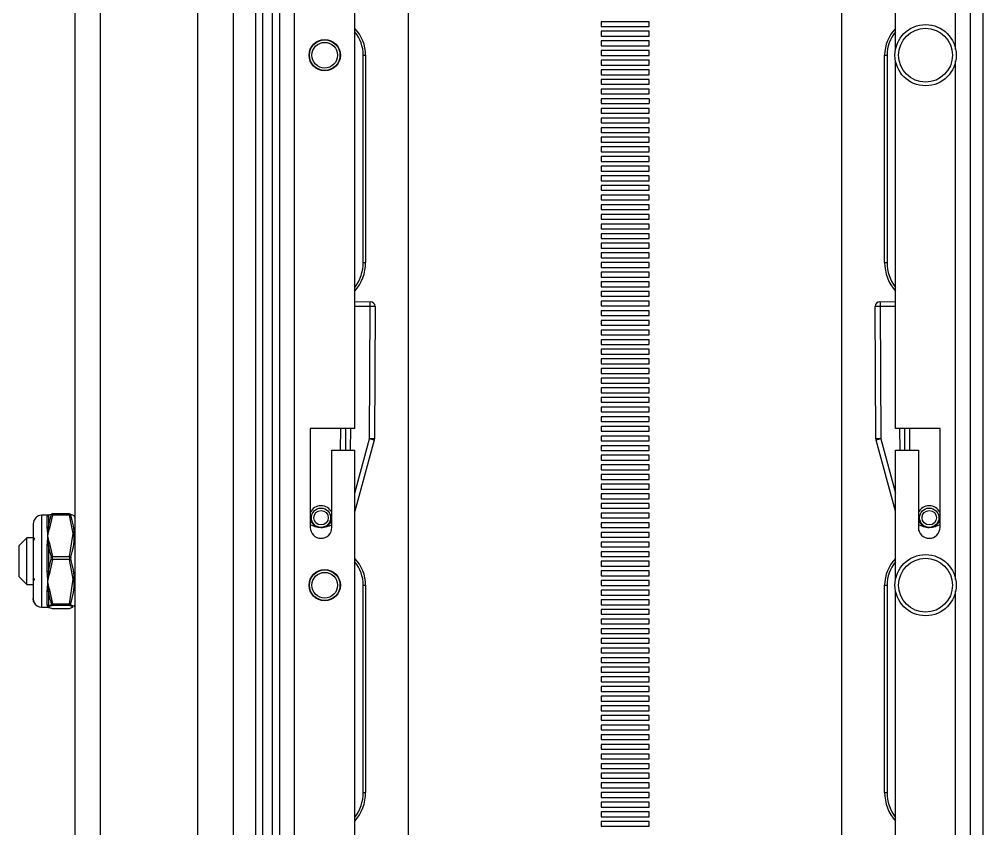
# Paper-space layout 'D' of a CAD drawing. Header units: inches. Extents: x 0 to 136, y 0 to 88.
# Drawn here: x 15.26 to 20.51, y 57.14 to 61.55 of the extents above; entities that cross this region are included whole.
import ezdxf

# ---------------------------------------------------------------- set-up
doc = ezdxf.new("R2010")
doc.units = ezdxf.units.IN
doc.header["$LTSCALE"] = 4
doc.header["$MEASUREMENT"] = 0

psp = doc.layouts.new('D')

# ---------------------------------------------------------------- linework, layer by layer
at = {"color": 7, "linetype": 'Continuous', "lineweight": 25}
for p, q in [((15.5663, 47.4141), (15.5663, 83.2074)), ((15.7019, 83.2074), (15.7019, 47.4141)), ((16.233, 82.9449), (16.233, 47.6765)), ((16.4261, 80.5943), (16.4261, 53.9276)), ((16.5474, 79.474), (16.5474, 53.1407)), ((16.5874, 49.0147), (16.5874, 79.1984)), ((16.6412, 49.0147), (16.6412, 79.1984)), ((20.4433, 79.1984), (20.4433, 49.0147)), ((20.5111, 79.1984), (20.5111, 49.0147)), ((16.6816, 48.4897), (16.6816, 78.9359)), ((16.7616, 48.4897), (16.7616, 78.9359)), ((17.3813, 48.6199), (17.3813, 76.0247)), ((19.7435, 48.6199), (19.7435, 76.0048)), ((20.3633, 61.3818), (20.3633, 64.2066)), ((17.089, 59.3166), (17.089, 62.0856)), ((20.0358, 61.3818), (20.0358, 62.0856)), ((18.6937, 61.5332), (18.4312, 61.5332)), ((18.4312, 61.5332), (18.4312, 61.507)), ((18.6937, 61.5332), (18.4312, 61.5332)), ((18.6937, 61.507), (18.6937, 61.5332)), ((18.4312, 61.507), (18.6937, 61.507)), ((18.6937, 61.4807), (18.4312, 61.4807)), ((18.4312, 61.4807), (18.4312, 61.4545)), ((18.6937, 61.4807), (18.4312, 61.4807)), ((18.6937, 61.4545), (18.6937, 61.4807)), ((16.957, 61.4298), (16.9562, 61.428)), ((18.4312, 61.4545), (18.6937, 61.4545)), ((18.6937, 61.4283), (18.4312, 61.4283)), ((18.4312, 61.4283), (18.4312, 61.402)), ((18.6937, 61.4283), (18.4312, 61.4283)), ((18.6937, 61.402), (18.6937, 61.4283)), ((16.8613, 61.4039), (16.8597, 61.4052)), ((17.0026, 61.3818), (17.0047, 61.3817)), ((18.4312, 61.402), (18.6937, 61.402)), ((18.6937, 61.3758), (18.4312, 61.3758)), ((18.4312, 61.3758), (18.4312, 61.3495)), ((18.6937, 61.3758), (18.4312, 61.3758)), ((18.6937, 61.3495), (18.6937, 61.3758)), ((16.8421, 61.3561), (16.8402, 61.3563)), ((17.1353, 60.222), (17.1353, 61.3506)), ((17.1353, 61.3506), (17.1484, 61.3506)), ((17.1484, 61.3506), (17.1484, 60.222)), ((18.4312, 61.3495), (18.6937, 61.3495)), ((18.6937, 61.3233), (18.4312, 61.3233)), ((18.4312, 61.3233), (18.4312, 61.297)), ((18.6937, 61.3233), (18.4312, 61.3233)), ((18.6937, 61.297), (18.6937, 61.3233)), ((19.9765, 61.3506), (19.9896, 61.3506)), ((19.9765, 60.222), (19.9765, 61.3506)), ((19.9896, 61.3506), (19.9896, 60.222)), ((16.8936, 61.2714), (16.8944, 61.2732)), ((16.9598, 61.2748), (16.9615, 61.2734)), ((18.4312, 61.297), (18.6937, 61.297)), ((18.6937, 61.2708), (18.4312, 61.2708)), ((18.4312, 61.2708), (18.4312, 61.2445)), ((18.6937, 61.2708), (18.4312, 61.2708)), ((18.6937, 61.2445), (18.6937, 61.2708)), ((20.0358, 59.3166), (20.0358, 61.3195)), ((20.3633, 58.4946), (20.3633, 61.3195)), ((18.4312, 61.2445), (18.6937, 61.2445)), ((18.6937, 61.2183), (18.4312, 61.2183)), ((18.4312, 61.2183), (18.4312, 61.192)), ((18.6937, 61.2183), (18.4312, 61.2183)), ((18.6937, 61.192), (18.6937, 61.2183)), ((18.4312, 61.192), (18.6937, 61.192)), ((18.6937, 61.1658), (18.4312, 61.1658)), ((18.4312, 61.1658), (18.4312, 61.1395)), ((18.6937, 61.1658), (18.4312, 61.1658)), ((18.6937, 61.1395), (18.6937, 61.1658)), ((18.4312, 61.1395), (18.6937, 61.1395)), ((18.4312, 61.1133), (18.4312, 61.087)), ((18.6937, 61.1133), (18.4312, 61.1133)), ((18.6937, 61.1133), (18.4312, 61.1133)), ((18.6937, 61.1133), (18.6937, 61.087)), ((18.4312, 61.087), (18.6937, 61.087)), ((18.6937, 61.0608), (18.4312, 61.0608)), ((18.4312, 61.0608), (18.4312, 61.0346)), ((18.6937, 61.0608), (18.4312, 61.0608)), ((18.6937, 61.0346), (18.6937, 61.0608)), ((18.4312, 61.0346), (18.6937, 61.0346)), ((18.6937, 61.0083), (18.4312, 61.0083)), ((18.4312, 61.0083), (18.4312, 60.9821)), ((18.6937, 61.0083), (18.4312, 61.0083)), ((18.6937, 60.9821), (18.6937, 61.0083)), ((18.4312, 60.9821), (18.6937, 60.9821)), ((18.6937, 60.9558), (18.4312, 60.9558)), ((18.4312, 60.9558), (18.4312, 60.9296)), ((18.6937, 60.9558), (18.4312, 60.9558)), ((18.6937, 60.9296), (18.6937, 60.9558)), ((18.4312, 60.9296), (18.6937, 60.9296)), ((18.6937, 60.9033), (18.4312, 60.9033)), ((18.4312, 60.9033), (18.4312, 60.8771)), ((18.6937, 60.9033), (18.4312, 60.9033)), ((18.6937, 60.8771), (18.6937, 60.9033)), ((18.4312, 60.8771), (18.6937, 60.8771)), ((18.6937, 60.8508), (18.4312, 60.8508)), ((18.4312, 60.8508), (18.4312, 60.8246)), ((18.6937, 60.8508), (18.4312, 60.8508)), ((18.6937, 60.8246), (18.6937, 60.8508)), ((18.4312, 60.8246), (18.6937, 60.8246)), ((18.6937, 60.7983), (18.4312, 60.7983)), ((18.4312, 60.7983), (18.4312, 60.7721)), ((18.6937, 60.7983), (18.4312, 60.7983)), ((18.6937, 60.7721), (18.6937, 60.7983)), ((18.4312, 60.7721), (18.6937, 60.7721)), ((18.6937, 60.7458), (18.4312, 60.7458)), ((18.4312, 60.7458), (18.4312, 60.7196)), ((18.6937, 60.7458), (18.4312, 60.7458)), ((18.6937, 60.7196), (18.6937, 60.7458)), ((18.4312, 60.7196), (18.6937, 60.7196)), ((18.6937, 60.6933), (18.4312, 60.6933)), ((18.4312, 60.6933), (18.4312, 60.6671)), ((18.6937, 60.6933), (18.4312, 60.6933)), ((18.6937, 60.6671), (18.6937, 60.6933)), ((18.4312, 60.6671), (18.6937, 60.6671)), ((18.6937, 60.6409), (18.4312, 60.6409)), ((18.4312, 60.6409), (18.4312, 60.6146)), ((18.6937, 60.6409), (18.4312, 60.6409)), ((18.6937, 60.6146), (18.6937, 60.6409)), ((18.4312, 60.6146), (18.6937, 60.6146)), ((18.6937, 60.5884), (18.4312, 60.5884)), ((18.4312, 60.5884), (18.4312, 60.5621)), ((18.6937, 60.5884), (18.4312, 60.5884)), ((18.6937, 60.5621), (18.6937, 60.5884)), ((18.4312, 60.5621), (18.6937, 60.5621)), ((18.6937, 60.5359), (18.4312, 60.5359)), ((18.4312, 60.5359), (18.4312, 60.5096)), ((18.6937, 60.5359), (18.4312, 60.5359)), ((18.6937, 60.5096), (18.6937, 60.5359)), ((18.4312, 60.5096), (18.6937, 60.5096)), ((18.6937, 60.4834), (18.4312, 60.4834)), ((18.4312, 60.4834), (18.4312, 60.4571)), ((18.6937, 60.4834), (18.4312, 60.4834)), ((18.6937, 60.4571), (18.6937, 60.4834)), ((18.4312, 60.4571), (18.6937, 60.4571)), ((18.6937, 60.4309), (18.4312, 60.4309)), ((18.4312, 60.4309), (18.4312, 60.4046)), ((18.6937, 60.4309), (18.4312, 60.4309)), ((18.6937, 60.4046), (18.6937, 60.4309)), ((18.4312, 60.4046), (18.6937, 60.4046)), ((18.6937, 60.3784), (18.4312, 60.3784)), ((18.4312, 60.3784), (18.4312, 60.3521)), ((18.6937, 60.3784), (18.4312, 60.3784)), ((18.6937, 60.3521), (18.6937, 60.3784)), ((18.4312, 60.3521), (18.6937, 60.3521)), ((18.6937, 60.3259), (18.4312, 60.3259)), ((18.4312, 60.3259), (18.4312, 60.2996)), ((18.6937, 60.3259), (18.4312, 60.3259)), ((18.6937, 60.2996), (18.6937, 60.3259)), ((18.4312, 60.2996), (18.6937, 60.2996)), ((18.6937, 60.2734), (18.4312, 60.2734)), ((18.4312, 60.2734), (18.4312, 60.2471)), ((18.6937, 60.2734), (18.4312, 60.2734)), ((18.6937, 60.2471), (18.6937, 60.2734)), ((17.1353, 60.222), (17.1484, 60.222)), ((18.4312, 60.2471), (18.6937, 60.2471)), ((18.6937, 60.2209), (18.4312, 60.2209)), ((18.4312, 60.2209), (18.4312, 60.1947)), ((18.6937, 60.2209), (18.4312, 60.2209)), ((18.6937, 60.1947), (18.6937, 60.2209)), ((19.9765, 60.222), (19.9896, 60.222)), ((18.4312, 60.1947), (18.6937, 60.1947)), ((18.6937, 60.1684), (18.4312, 60.1684)), ((18.4312, 60.1684), (18.4312, 60.1422)), ((18.6937, 60.1684), (18.4312, 60.1684)), ((18.6937, 60.1422), (18.6937, 60.1684)), ((18.4312, 60.1422), (18.6937, 60.1422)), ((18.6937, 60.1159), (18.4312, 60.1159)), ((18.4312, 60.1159), (18.4312, 60.0897)), ((18.6937, 60.1159), (18.4312, 60.1159)), ((18.6937, 60.0897), (18.6937, 60.1159)), ((18.4312, 60.0897), (18.6937, 60.0897)), ((18.6937, 60.0634), (18.4312, 60.0634)), ((18.4312, 60.0634), (18.4312, 60.0372)), ((18.6937, 60.0634), (18.4312, 60.0634)), ((18.6937, 60.0372), (18.6937, 60.0634)), ((18.4312, 60.0372), (18.6937, 60.0372)), ((18.6937, 60.0109), (18.4312, 60.0109)), ((18.4312, 60.0109), (18.4312, 59.9847)), ((18.6937, 60.0109), (18.4312, 60.0109)), ((18.6937, 59.9847), (18.6937, 60.0109)), ((17.089, 60.0084), (17.1736, 60.008)), ((17.1735, 59.9817), (17.089, 59.9822)), ((17.1699, 59.2611), (17.1735, 59.9817)), ((17.1735, 59.9817), (17.1736, 60.008)), ((17.1997, 59.9816), (17.1735, 59.9817)), ((17.1997, 59.9816), (17.1961, 59.2609)), ((18.4312, 59.9847), (18.6937, 59.9847)), ((18.6937, 59.9584), (18.4312, 59.9584)), ((18.4312, 59.9584), (18.4312, 59.9322)), ((18.6937, 59.9584), (18.4312, 59.9584)), ((18.6937, 59.9322), (18.6937, 59.9584)), ((19.9514, 59.9817), (19.9252, 59.9816)), ((19.9287, 59.2609), (19.9252, 59.9816)), ((19.9513, 60.008), (20.0358, 60.0084)), ((19.9513, 60.008), (19.9514, 59.9817)), ((20.0358, 59.9822), (19.9514, 59.9817)), ((19.9514, 59.9817), (19.955, 59.2611)), ((18.4312, 59.9322), (18.6937, 59.9322)), ((18.6937, 59.9059), (18.4312, 59.9059)), ((18.4312, 59.9059), (18.4312, 59.8797)), ((18.6937, 59.9059), (18.4312, 59.9059)), ((18.6937, 59.8797), (18.6937, 59.9059)), ((18.4312, 59.8797), (18.6937, 59.8797)), ((18.6937, 59.8534), (18.4312, 59.8534)), ((18.4312, 59.8534), (18.4312, 59.8272)), ((18.6937, 59.8534), (18.4312, 59.8534)), ((18.6937, 59.8272), (18.6937, 59.8534)), ((18.4312, 59.8272), (18.6937, 59.8272)), ((18.6937, 59.801), (18.4312, 59.801)), ((18.4312, 59.801), (18.4312, 59.7747)), ((18.6937, 59.801), (18.4312, 59.801)), ((18.6937, 59.7747), (18.6937, 59.801)), ((18.4312, 59.7747), (18.6937, 59.7747)), ((18.6937, 59.7485), (18.4312, 59.7485)), ((18.4312, 59.7485), (18.4312, 59.7222)), ((18.6937, 59.7485), (18.4312, 59.7485)), ((18.6937, 59.7222), (18.6937, 59.7485)), ((18.4312, 59.7222), (18.6937, 59.7222)), ((18.6937, 59.696), (18.4312, 59.696)), ((18.4312, 59.696), (18.4312, 59.6697)), ((18.6937, 59.696), (18.4312, 59.696)), ((18.6937, 59.6697), (18.6937, 59.696)), ((18.4312, 59.6697), (18.6937, 59.6697)), ((18.6937, 59.6435), (18.4312, 59.6435)), ((18.4312, 59.6435), (18.4312, 59.6172)), ((18.6937, 59.6435), (18.4312, 59.6435)), ((18.6937, 59.6172), (18.6937, 59.6435)), ((18.4312, 59.6172), (18.6937, 59.6172)), ((18.6937, 59.591), (18.4312, 59.591)), ((18.4312, 59.591), (18.4312, 59.5647)), ((18.6937, 59.591), (18.4312, 59.591)), ((18.6937, 59.5647), (18.6937, 59.591)), ((18.4312, 59.5647), (18.6937, 59.5647)), ((18.6937, 59.5385), (18.4312, 59.5385)), ((18.4312, 59.5385), (18.4312, 59.5122)), ((18.6937, 59.5385), (18.4312, 59.5385)), ((18.6937, 59.5122), (18.6937, 59.5385)), ((18.4312, 59.5122), (18.6937, 59.5122)), ((18.6937, 59.486), (18.4312, 59.486)), ((18.4312, 59.486), (18.4312, 59.4597)), ((18.6937, 59.486), (18.4312, 59.486)), ((18.6937, 59.4597), (18.6937, 59.486)), ((18.4312, 59.4597), (18.6937, 59.4597)), ((18.6937, 59.4335), (18.4312, 59.4335)), ((18.4312, 59.4335), (18.4312, 59.4073)), ((18.6937, 59.4335), (18.4312, 59.4335)), ((18.6937, 59.4073), (18.6937, 59.4335)), ((18.4312, 59.4073), (18.6937, 59.4073)), ((18.6937, 59.381), (18.4312, 59.381)), ((18.4312, 59.381), (18.4312, 59.3548)), ((18.6937, 59.381), (18.4312, 59.381)), ((18.6937, 59.3548), (18.6937, 59.381)), ((18.4312, 59.3548), (18.6937, 59.3548)), ((18.6937, 59.3285), (18.4312, 59.3285)), ((18.4312, 59.3285), (18.4312, 59.3023)), ((18.6937, 59.3285), (18.4312, 59.3285)), ((18.6937, 59.3023), (18.6937, 59.3285)), ((17.089, 59.3166), (16.8462, 59.3166)), ((16.8462, 59.3166), (16.8462, 58.7785)), ((17.0121, 59.1985), (17.0127, 59.3166)), ((17.0389, 59.3166), (17.0383, 59.1985)), ((17.0652, 59.3166), (17.0646, 59.1985)), ((18.4312, 59.3023), (18.6937, 59.3023)), ((18.6937, 59.276), (18.4312, 59.276)), ((18.4312, 59.276), (18.4312, 59.2498)), ((18.6937, 59.276), (18.4312, 59.276)), ((18.6937, 59.2498), (18.6937, 59.276)), ((20.2786, 59.3166), (20.0358, 59.3166)), ((20.0603, 59.1985), (20.0597, 59.3166)), ((20.0865, 59.1985), (20.0859, 59.3166)), ((20.1122, 59.3166), (20.1128, 59.1985)), ((20.2786, 58.7785), (20.2786, 59.3166)), ((17.089, 58.9651), (17.1699, 59.2611)), ((17.1952, 59.2542), (17.0892, 58.8662)), ((17.1961, 59.2609), (17.1699, 59.2611)), ((17.1952, 59.2542), (17.1699, 59.2611)), ((18.4312, 59.2498), (18.6937, 59.2498)), ((18.6937, 59.2235), (18.4312, 59.2235)), ((18.4312, 59.2235), (18.4312, 59.1973)), ((18.6937, 59.2235), (18.4312, 59.2235)), ((18.6937, 59.1973), (18.6937, 59.2235)), ((19.955, 59.2611), (19.9287, 59.2609)), ((19.955, 59.2611), (19.9297, 59.2542)), ((20.0357, 58.8662), (19.9297, 59.2542)), ((19.955, 59.2611), (20.0358, 58.9651)), ((16.9644, 58.7785), (16.9644, 59.1985)), ((16.9644, 59.1985), (17.089, 59.1985)), ((17.089, 56.4294), (17.089, 59.1985)), ((18.4312, 59.1973), (18.6937, 59.1973)), ((18.6937, 59.171), (18.4312, 59.171)), ((18.4312, 59.171), (18.4312, 59.1448)), ((18.6937, 59.171), (18.4312, 59.171)), ((18.6937, 59.1448), (18.6937, 59.171)), ((20.0358, 58.4946), (20.0358, 59.1985)), ((20.0358, 59.1985), (20.1605, 59.1985)), ((20.1605, 59.1985), (20.1605, 58.7785)), ((18.4312, 59.1448), (18.6937, 59.1448)), ((18.6937, 59.1185), (18.4312, 59.1185)), ((18.4312, 59.1185), (18.4312, 59.0923)), ((18.6937, 59.1185), (18.4312, 59.1185)), ((18.6937, 59.0923), (18.6937, 59.1185)), ((18.4312, 59.0923), (18.6937, 59.0923)), ((18.6937, 59.066), (18.4312, 59.066)), ((18.4312, 59.066), (18.4312, 59.0398)), ((18.6937, 59.066), (18.4312, 59.066)), ((18.6937, 59.0398), (18.6937, 59.066)), ((18.4312, 59.0398), (18.6937, 59.0398)), ((18.6937, 59.0136), (18.4312, 59.0136)), ((18.4312, 59.0136), (18.4312, 58.9873)), ((18.6937, 59.0136), (18.4312, 59.0136)), ((18.6937, 58.9873), (18.6937, 59.0136)), ((18.4312, 58.9873), (18.6937, 58.9873)), ((18.6937, 58.9611), (18.4312, 58.9611)), ((18.4312, 58.9611), (18.4312, 58.9348)), ((18.6937, 58.9611), (18.4312, 58.9611)), ((18.6937, 58.9348), (18.6937, 58.9611)), ((18.4312, 58.9348), (18.6937, 58.9348)), ((18.6937, 58.9086), (18.4312, 58.9086)), ((18.4312, 58.9086), (18.4312, 58.8823)), ((18.6937, 58.9086), (18.4312, 58.9086)), ((18.6937, 58.8823), (18.6937, 58.9086)), ((17.0892, 58.8662), (17.089, 58.8662)), ((18.4312, 58.8823), (18.6937, 58.8823)), ((18.6937, 58.8561), (18.4312, 58.8561)), ((18.4312, 58.8561), (18.4312, 58.8298)), ((18.6937, 58.8561), (18.4312, 58.8561)), ((18.6937, 58.8298), (18.6937, 58.8561)), ((20.0358, 58.8662), (20.0357, 58.8662)), ((15.4163, 58.8443), (15.383, 58.8443)), ((15.383, 58.8443), (15.383, 58.3858)), ((15.4133, 58.8404), (15.4142, 58.8429)), ((15.4133, 58.7774), (15.4133, 58.8404)), ((15.4189, 58.8444), (15.4196, 58.8447)), ((15.4194, 58.8439), (15.4194, 58.78)), ((15.4234, 58.8463), (15.4414, 58.852)), ((15.4414, 58.8442), (15.4234, 58.7668)), ((15.4414, 58.852), (15.4415, 58.852)), ((15.5351, 58.8442), (15.4414, 58.8442)), ((15.5349, 58.8521), (15.4415, 58.8521)), ((15.5349, 58.8519), (15.5351, 58.852)), ((15.54, 58.8498), (15.5458, 58.8471)), ((15.5654, 58.8334), (15.5607, 58.8415)), ((15.5654, 58.3551), (15.5654, 58.8334)), ((18.4312, 58.8298), (18.6937, 58.8298)), ((18.6937, 58.8036), (18.4312, 58.8036)), ((18.4312, 58.8036), (18.4312, 58.7773)), ((18.6937, 58.8036), (18.4312, 58.8036)), ((18.6937, 58.7773), (18.6937, 58.8036)), ((15.3372, 58.7984), (15.3372, 58.7117)), ((15.4142, 58.7647), (15.4133, 58.7774)), ((16.8652, 58.797), (16.863, 58.7951)), ((16.945, 58.7966), (16.9472, 58.7947)), ((18.4312, 58.7773), (18.6937, 58.7773)), ((18.6937, 58.7511), (18.4312, 58.7511)), ((18.4312, 58.7511), (18.4312, 58.7248)), ((18.6937, 58.7511), (18.4312, 58.7511)), ((18.6937, 58.7248), (18.6937, 58.7511)), ((20.1635, 58.76), (20.1635, 58.7909)), ((20.1799, 58.7966), (20.1776, 58.7947)), ((20.2596, 58.797), (20.2619, 58.7951)), ((15.3027, 58.7209), (15.261, 58.6793)), ((15.3372, 58.7209), (15.3027, 58.7209)), ((15.3027, 58.4676), (15.3027, 58.7209)), ((15.3372, 58.7117), (15.3372, 58.7022)), ((15.3372, 58.7022), (15.3372, 58.5084)), ((15.4133, 58.6795), (15.4142, 58.6961)), ((15.4234, 58.6978), (15.4414, 58.6204)), ((18.4312, 58.7248), (18.6937, 58.7248)), ((18.6937, 58.6986), (18.4312, 58.6986)), ((18.4312, 58.6986), (18.4312, 58.6723)), ((18.6937, 58.6986), (18.4312, 58.6986)), ((18.6937, 58.6723), (18.6937, 58.6986)), ((15.261, 58.5093), (15.261, 58.6793)), ((15.4133, 58.5385), (15.4133, 58.6795)), ((15.4194, 58.6807), (15.4194, 58.5377)), ((18.4312, 58.6723), (18.6937, 58.6723)), ((18.6937, 58.6461), (18.4312, 58.6461)), ((18.4312, 58.6461), (18.4312, 58.6199)), ((18.6937, 58.6461), (18.4312, 58.6461)), ((18.6937, 58.6199), (18.6937, 58.6461)), ((15.4414, 58.6029), (15.4234, 58.5198)), ((15.4414, 58.6204), (15.5351, 58.6204)), ((15.5351, 58.6029), (15.4414, 58.6029)), ((18.4312, 58.6199), (18.6937, 58.6199)), ((18.6937, 58.5936), (18.4312, 58.5936)), ((18.4312, 58.5936), (18.4312, 58.5674)), ((18.6937, 58.5936), (18.4312, 58.5936)), ((18.6937, 58.5674), (18.6937, 58.5936)), ((15.4142, 58.5211), (15.4133, 58.5385)), ((16.957, 58.5427), (16.9562, 58.5409)), ((18.4312, 58.5674), (18.6937, 58.5674)), ((18.6937, 58.5411), (18.4312, 58.5411)), ((18.4312, 58.5411), (18.4312, 58.5149)), ((18.6937, 58.5411), (18.4312, 58.5411)), ((18.6937, 58.5149), (18.6937, 58.5411)), ((15.261, 58.5093), (15.3027, 58.4676)), ((15.3372, 58.5084), (15.3372, 58.4981)), ((15.3372, 58.4981), (15.3372, 58.3909)), ((16.8613, 58.5168), (16.8597, 58.5181)), ((17.0026, 58.4947), (17.0047, 58.4945)), ((18.4312, 58.5149), (18.6937, 58.5149)), ((18.6937, 58.4886), (18.4312, 58.4886)), ((18.4312, 58.4886), (18.4312, 58.4624)), ((18.6937, 58.4886), (18.4312, 58.4886)), ((18.6937, 58.4624), (18.6937, 58.4886)), ((15.3027, 58.4676), (15.3372, 58.4676)), ((15.4133, 58.4333), (15.4142, 58.4475)), ((15.4234, 58.4457), (15.4414, 58.3626)), ((16.8421, 58.469), (16.8402, 58.4691)), ((17.1353, 58.4635), (17.1484, 58.4635)), ((17.1353, 57.3349), (17.1353, 58.4635)), ((17.1484, 58.4635), (17.1484, 57.3349)), ((18.4312, 58.4624), (18.6937, 58.4624)), ((18.6937, 58.4361), (18.4312, 58.4361)), ((18.4312, 58.4361), (18.4312, 58.4099)), ((18.6937, 58.4361), (18.4312, 58.4361)), ((18.6937, 58.4099), (18.6937, 58.4361)), ((19.9765, 58.4635), (19.9896, 58.4635)), ((19.9765, 57.3349), (19.9765, 58.4635)), ((19.9896, 58.4635), (19.9896, 57.3349)), ((15.3372, 58.3909), (15.3372, 58.3902)), ((15.383, 58.3858), (15.383, 58.3443)), ((15.4133, 58.3553), (15.4133, 58.4333)), ((15.4194, 58.4311), (15.4194, 58.352)), ((16.8936, 58.3843), (16.8944, 58.3861)), ((16.9598, 58.3876), (16.9615, 58.3862)), ((18.4312, 58.4099), (18.6937, 58.4099)), ((18.6937, 58.3836), (18.4312, 58.3836)), ((18.4312, 58.3836), (18.4312, 58.3574)), ((18.6937, 58.3836), (18.4312, 58.3836)), ((18.6937, 58.3574), (18.6937, 58.3836)), ((20.0358, 56.4294), (20.0358, 58.4323)), ((20.3633, 55.6075), (20.3633, 58.4323)), ((15.383, 58.3443), (15.4163, 58.3443)), ((15.4142, 58.3507), (15.4133, 58.3553)), ((15.4161, 58.3441), (15.4185, 58.3435)), ((15.4186, 58.3438), (15.4186, 58.3438)), ((15.4414, 58.353), (15.4234, 58.3473)), ((15.4234, 58.3422), (15.4414, 58.3365)), ((15.4414, 58.3626), (15.5351, 58.3626)), ((15.5351, 58.353), (15.4414, 58.353)), ((15.4414, 58.3365), (15.5351, 58.3365)), ((15.4414, 58.3365), (15.4415, 58.3365)), ((15.4415, 58.3365), (15.5349, 58.3365)), ((15.5349, 58.3366), (15.5351, 58.3365)), ((15.5531, 58.3432), (15.5458, 58.3415)), ((15.5607, 58.347), (15.5654, 58.3551)), ((18.4312, 58.3574), (18.6937, 58.3574)), ((18.6937, 58.3311), (18.4312, 58.3311)), ((18.4312, 58.3311), (18.4312, 58.3049)), ((18.6937, 58.3311), (18.4312, 58.3311)), ((18.6937, 58.3049), (18.6937, 58.3311)), ((18.4312, 58.3049), (18.6937, 58.3049)), ((18.6937, 58.2786), (18.4312, 58.2786)), ((18.4312, 58.2786), (18.4312, 58.2524)), ((18.6937, 58.2786), (18.4312, 58.2786)), ((18.6937, 58.2524), (18.6937, 58.2786)), ((18.4312, 58.2524), (18.6937, 58.2524)), ((18.6937, 58.2262), (18.4312, 58.2262)), ((18.4312, 58.2262), (18.4312, 58.1999)), ((18.6937, 58.2262), (18.4312, 58.2262)), ((18.6937, 58.1999), (18.6937, 58.2262)), ((18.4312, 58.1999), (18.6937, 58.1999)), ((18.6937, 58.1737), (18.4312, 58.1737)), ((18.4312, 58.1737), (18.4312, 58.1474)), ((18.6937, 58.1737), (18.4312, 58.1737)), ((18.6937, 58.1474), (18.6937, 58.1737)), ((18.4312, 58.1474), (18.6937, 58.1474)), ((18.6937, 58.1212), (18.4312, 58.1212)), ((18.4312, 58.1212), (18.4312, 58.0949)), ((18.6937, 58.1212), (18.4312, 58.1212)), ((18.6937, 58.0949), (18.6937, 58.1212)), ((18.4312, 58.0949), (18.6937, 58.0949)), ((18.6937, 58.0687), (18.4312, 58.0687)), ((18.4312, 58.0687), (18.4312, 58.0424)), ((18.6937, 58.0687), (18.4312, 58.0687)), ((18.6937, 58.0424), (18.6937, 58.0687)), ((18.4312, 58.0424), (18.6937, 58.0424)), ((18.6937, 58.0162), (18.4312, 58.0162)), ((18.4312, 58.0162), (18.4312, 57.9899)), ((18.6937, 58.0162), (18.4312, 58.0162)), ((18.6937, 57.9899), (18.6937, 58.0162)), ((18.4312, 57.9899), (18.6937, 57.9899)), ((18.6937, 57.9637), (18.4312, 57.9637)), ((18.4312, 57.9637), (18.4312, 57.9374)), ((18.6937, 57.9637), (18.4312, 57.9637)), ((18.6937, 57.9374), (18.6937, 57.9637)), ((18.4312, 57.9374), (18.6937, 57.9374)), ((18.6937, 57.9112), (18.4312, 57.9112)), ((18.4312, 57.9112), (18.4312, 57.8849)), ((18.6937, 57.9112), (18.4312, 57.9112)), ((18.6937, 57.8849), (18.6937, 57.9112)), ((18.4312, 57.8849), (18.6937, 57.8849)), ((18.6937, 57.8587), (18.4312, 57.8587)), ((18.4312, 57.8587), (18.4312, 57.8325)), ((18.6937, 57.8587), (18.4312, 57.8587)), ((18.6937, 57.8325), (18.6937, 57.8587)), ((18.4312, 57.8325), (18.6937, 57.8325)), ((18.6937, 57.8062), (18.4312, 57.8062)), ((18.4312, 57.8062), (18.4312, 57.78)), ((18.6937, 57.8062), (18.4312, 57.8062)), ((18.6937, 57.78), (18.6937, 57.8062)), ((18.4312, 57.78), (18.6937, 57.78)), ((18.6937, 57.7537), (18.4312, 57.7537)), ((18.4312, 57.7537), (18.4312, 57.7275)), ((18.6937, 57.7537), (18.4312, 57.7537)), ((18.6937, 57.7275), (18.6937, 57.7537)), ((18.4312, 57.7275), (18.6937, 57.7275)), ((18.6937, 57.7012), (18.4312, 57.7012)), ((18.4312, 57.7012), (18.4312, 57.675)), ((18.6937, 57.7012), (18.4312, 57.7012)), ((18.6937, 57.675), (18.6937, 57.7012)), ((18.4312, 57.675), (18.6937, 57.675)), ((18.6937, 57.6487), (18.4312, 57.6487)), ((18.4312, 57.6487), (18.4312, 57.6225)), ((18.6937, 57.6487), (18.4312, 57.6487)), ((18.6937, 57.6225), (18.6937, 57.6487)), ((18.4312, 57.6225), (18.6937, 57.6225)), ((18.6937, 57.5962), (18.4312, 57.5962)), ((18.4312, 57.5962), (18.4312, 57.57)), ((18.6937, 57.5962), (18.4312, 57.5962)), ((18.6937, 57.57), (18.6937, 57.5962)), ((18.4312, 57.57), (18.6937, 57.57)), ((18.6937, 57.5437), (18.4312, 57.5437)), ((18.4312, 57.5437), (18.4312, 57.5175)), ((18.6937, 57.5437), (18.4312, 57.5437)), ((18.6937, 57.5175), (18.6937, 57.5437)), ((18.4312, 57.5175), (18.6937, 57.5175)), ((18.6937, 57.4912), (18.4312, 57.4912)), ((18.4312, 57.4912), (18.4312, 57.465)), ((18.6937, 57.4912), (18.4312, 57.4912)), ((18.6937, 57.465), (18.6937, 57.4912)), ((18.4312, 57.465), (18.6937, 57.465)), ((18.6937, 57.4388), (18.4312, 57.4388)), ((18.4312, 57.4388), (18.4312, 57.4125)), ((18.6937, 57.4388), (18.4312, 57.4388)), ((18.6937, 57.4125), (18.6937, 57.4388)), ((18.4312, 57.4125), (18.6937, 57.4125)), ((18.6937, 57.3863), (18.4312, 57.3863)), ((18.4312, 57.3863), (18.4312, 57.36)), ((18.6937, 57.3863), (18.4312, 57.3863)), ((18.6937, 57.36), (18.6937, 57.3863)), ((17.1353, 57.3349), (17.1484, 57.3349)), ((18.4312, 57.36), (18.6937, 57.36)), ((18.6937, 57.3338), (18.4312, 57.3338)), ((18.4312, 57.3338), (18.4312, 57.3075)), ((18.6937, 57.3338), (18.4312, 57.3338)), ((18.6937, 57.3075), (18.6937, 57.3338)), ((19.9765, 57.3349), (19.9896, 57.3349)), ((18.4312, 57.3075), (18.6937, 57.3075)), ((18.6937, 57.2813), (18.4312, 57.2813)), ((18.4312, 57.2813), (18.4312, 57.255)), ((18.6937, 57.2813), (18.4312, 57.2813)), ((18.6937, 57.255), (18.6937, 57.2813)), ((18.4312, 57.255), (18.6937, 57.255)), ((18.6937, 57.2288), (18.4312, 57.2288)), ((18.4312, 57.2288), (18.4312, 57.2025)), ((18.6937, 57.2288), (18.4312, 57.2288)), ((18.6937, 57.2025), (18.6937, 57.2288)), ((18.4312, 57.2025), (18.6937, 57.2025)), ((18.6937, 57.1763), (18.4312, 57.1763)), ((18.4312, 57.1763), (18.4312, 57.15)), ((18.6937, 57.1763), (18.4312, 57.1763)), ((18.6937, 57.15), (18.6937, 57.1763)), ((18.4312, 57.15), (18.6937, 57.15))]:
    psp.add_line(p, q, dxfattribs=at)
at = {"color": 7, "linetype": 'Continuous', "lineweight": 25, "flags": 128}
for points in [[(15.4142, 58.8429), (15.4153, 58.8439), (15.4163, 58.844)], [(15.4163, 58.844), (15.417, 58.844), (15.4173, 58.8438), (15.4174, 58.8438)], [(15.4174, 58.8438), (15.4174, 58.8438), (15.4176, 58.844), (15.4186, 58.8447), (15.4188, 58.8446)], [(15.4195, 58.8451), (15.4196, 58.8452), (15.4184, 58.8447)], [(15.4188, 58.8446), (15.4192, 58.8441), (15.4194, 58.8439)], [(15.4194, 58.78), (15.429, 58.8228), (15.4353, 58.8435)], [(15.4353, 58.8435), (15.436, 58.8458), (15.4361, 58.8475), (15.4357, 58.8482), (15.4353, 58.8482)], [(15.4415, 58.852), (15.4408, 58.852), (15.4399, 58.8518)], [(15.4415, 58.852), (15.4418, 58.852), (15.4421, 58.8508), (15.442, 58.8481), (15.4414, 58.8442)], [(15.5351, 58.8442), (15.5347, 58.8463), (15.5343, 58.8495), (15.5344, 58.8516), (15.5349, 58.8519)], [(15.5351, 58.6204), (15.5548, 58.7446), (15.5351, 58.8442)], [(15.5411, 58.8482), (15.5405, 58.8479), (15.5404, 58.8467), (15.5408, 58.8447), (15.5411, 58.8435)], [(15.5601, 58.8412), (15.5531, 58.8453), (15.5411, 58.8482)], [(16.8462, 58.816), (16.8492, 58.8109), (16.863, 58.7951)], [(16.9472, 58.7947), (16.9547, 58.8021), (16.9644, 58.8153)], [(20.1605, 58.8157), (20.1636, 58.8103), (20.1776, 58.7947)], [(20.2619, 58.7951), (20.2693, 58.8026), (20.2786, 58.8156)], [(15.4194, 58.78), (15.4188, 58.7692), (15.4188, 58.7662)], [(16.8717, 58.7829), (16.8492, 58.7912), (16.8462, 58.793)], [(16.9644, 58.7928), (16.9489, 58.7858), (16.9384, 58.7826)], [(20.1865, 58.7826), (20.1639, 58.7907), (20.1635, 58.7909)], [(20.2786, 58.7932), (20.2636, 58.7862), (20.2531, 58.7829)], [(15.3372, 58.7117), (15.3378, 58.7161), (15.339, 58.7186), (15.341, 58.7206), (15.3421, 58.7208), (15.3425, 58.7205), (15.3428, 58.7199), (15.3429, 58.7191), (15.3428, 58.7182), (15.3424, 58.7169), (15.3417, 58.7151), (15.3403, 58.7122), (15.338, 58.707), (15.3372, 58.7022)], [(15.4188, 58.6965), (15.4192, 58.6841), (15.4194, 58.6807)], [(15.4194, 58.5377), (15.429, 58.5839), (15.4353, 58.6062)], [(15.5351, 58.3626), (15.5548, 58.496), (15.5351, 58.6029)], [(15.3372, 58.5084), (15.3376, 58.5055), (15.3395, 58.5015), (15.3408, 58.4993), (15.3422, 58.4964), (15.3426, 58.4952), (15.3428, 58.494), (15.3429, 58.4933), (15.3428, 58.4925), (15.3426, 58.4919), (15.342, 58.4914), (15.3409, 58.4913), (15.3389, 58.4928), (15.3372, 58.4981)], [(15.4194, 58.5377), (15.4188, 58.5246), (15.4188, 58.521)], [(15.4188, 58.4461), (15.4192, 58.4343), (15.4194, 58.4311)], [(15.3372, 58.3909), (15.3372, 58.3899), (15.3389, 58.3784), (15.3408, 58.373), (15.3416, 58.3711), (15.3424, 58.3694), (15.3427, 58.3687), (15.3429, 58.3684), (15.3428, 58.3684), (15.3426, 58.3687), (15.3422, 58.3695), (15.3412, 58.3714), (15.3394, 58.376), (15.3372, 58.3877), (15.3372, 58.3902)], [(15.4163, 58.3445), (15.417, 58.3445), (15.4173, 58.3447), (15.4174, 58.3447)], [(15.4185, 58.3438), (15.4197, 58.3433), (15.4197, 58.3433)], [(15.4194, 58.352), (15.4188, 58.3496), (15.4188, 58.3491)], [(15.4194, 58.352), (15.429, 58.3554), (15.4353, 58.357)], [(15.4353, 58.357), (15.436, 58.3577), (15.4361, 58.3593), (15.4357, 58.3615), (15.4353, 58.3629)], [(15.4399, 58.3367), (15.4401, 58.3366), (15.4415, 58.3366)], [(15.4399, 58.3367), (15.4404, 58.3366), (15.4414, 58.3365)], [(15.5351, 58.353), (15.5347, 58.3533), (15.5343, 58.3551), (15.5344, 58.3584), (15.5351, 58.3626)], [(15.5351, 58.3365), (15.5548, 58.3456), (15.5351, 58.353)], [(15.5351, 58.3365), (15.536, 58.3366), (15.5365, 58.3366)], [(15.5411, 58.3629), (15.5405, 58.3603), (15.5404, 58.3583), (15.5408, 58.3572), (15.5411, 58.357)], [(15.5411, 58.357), (15.5609, 58.3492), (15.5611, 58.3479), (15.5601, 58.3473)]]:
    psp.add_lwpolyline(points, dxfattribs=at)
at = {"color": 7, "linetype": 'Continuous', "lineweight": 25}
for centre, radius in [((20.1996, 61.3506), 0.1667), ((20.1996, 61.3506), 0.1467), ((16.9253, 61.3506), 0.0853), ((16.9253, 61.3506), 0.0833), ((16.9253, 61.3506), 0.07), ((16.9053, 58.831), 0.0525), ((16.9053, 58.831), 0.0394), ((20.2196, 58.831), 0.0525), ((20.2196, 58.831), 0.0394), ((20.1996, 58.4635), 0.1667), ((20.1996, 58.4635), 0.1467), ((16.9253, 58.4635), 0.0853), ((16.9253, 58.4635), 0.0833), ((16.9253, 58.4635), 0.07)]:
    psp.add_circle(centre, radius, dxfattribs=at)
for centre, radius, start, end in [((16.9384, 61.3506), 0.21, 0, 44.1721), ((20.1865, 61.3506), 0.21, 135.8279, 180), ((16.9384, 61.3506), 0.1969, 0, 40.0871), ((20.1865, 61.3506), 0.1969, 139.9129, 180), ((16.9122, 60.222), 0.2362, 318.475, 0), ((16.9122, 60.222), 0.2231, 322.4391, 0), ((20.2127, 60.222), 0.2362, 180, 221.525), ((20.2127, 60.222), 0.2231, 180, 217.5609), ((17.1735, 59.9817), 0.0262, 359.7168, 89.7168), ((19.9514, 59.9817), 0.0262, 90.2832, 180.2832), ((17.1699, 59.2611), 0.0262, 344.7168, 359.7168), ((19.955, 59.2611), 0.0262, 180.2832, 195.2832), ((16.9053, 58.831), 0.0656, 25.8419, 154.1581), ((20.2196, 58.831), 0.0656, 25.8419, 154.1581), ((15.383, 58.7984), 0.0458, 90, 180), ((15.4133, 58.8474), 0.00702, 269.835, 329.3969), ((15.4143, 58.8498), 0.00691, 269.3916, 311.0055), ((15.4234, 58.8394), 0.00692, 89.6338, 131.3008), ((15.4502, 58.7621), 0.0873, 99.818, 110.6734), ((15.4413, 58.8454), 0.00662, 102.1309, 155.1303), ((15.4391, 58.8376), 0.00698, 71.1961, 123.1426), ((15.5352, 58.8454), 0.00659, 24.8076, 90.6894), ((15.5373, 58.8376), 0.00698, 56.8574, 108.8039), ((15.2254, 58.7301), 0.3355, 340.2582, 19.7418), ((15.5593, 58.8299), 0.007, 0, 30), ((15.4136, 58.7851), 0.00773, 267.7319, 318.1225), ((15.4137, 58.7742), 0.00951, 273.2749, 302.8174), ((14.4361, 58.6531), 0.9844, 4.6163, 6.5118), ((14.9195, 58.8376), 0.5089, 348.0639, 352.0094), ((14.561, 58.786), 0.858, 356.4146, 358.6815), ((15.4224, 58.7566), 0.0103, 84.2666, 110.4274), ((16.9053, 58.7785), 0.0591, 180, 0), ((16.8771, 58.796), 0.0142, 183.6231, 247.634), ((16.9057, 58.9097), 0.1312, 255.0051, 269.7168), ((16.9062, 58.8385), 0.06, 268.93, 313.179), ((16.9057, 58.9097), 0.1312, 269.7168, 284.4284), ((16.9331, 58.7957), 0.0142, 291.7996, 355.8105), ((20.2196, 58.7785), 0.0591, 180, 0), ((20.1917, 58.7957), 0.0142, 184.1895, 248.2004), ((20.2192, 58.9097), 0.1312, 255.5716, 270.2832), ((20.2204, 58.8385), 0.06, 269.4965, 313.7455), ((20.2192, 58.9097), 0.1312, 270.2832, 284.9949), ((20.2478, 58.796), 0.0142, 292.366, 356.3769), ((12.5505, 58.9643), 2.8762, 354.6499, 355.3732), ((15.4156, 58.7097), 0.0136, 264.2652, 283.8418), ((14.9195, 58.6271), 0.5089, 7.9906, 11.9361), ((14.5936, 58.681), 0.8254, 1.0744, 3.5653), ((15.4242, 58.6865), 0.0113, 93.9466, 118.4604), ((15.4139, 58.6925), 0.013, 267.4359, 294.8264), ((15.8237, 58.7477), 0.4098, 189.4126, 198.6239), ((15.4434, 58.61), 0.0105, 101.081, 140.1097), ((15.4181, 58.6115), 0.0181, 342.9043, 17.0957), ((15.4438, 58.6147), 0.0121, 225.0526, 258.2589), ((15.3941, 58.6117), 0.048, 349.5254, 10.4746), ((15.5828, 58.6117), 0.0485, 169.6306, 190.3694), ((15.5331, 58.61), 0.0105, 39.8903, 78.919), ((15.5326, 58.6147), 0.0121, 281.7411, 314.9474), ((15.5586, 58.6115), 0.0182, 163.0694, 196.9306), ((15.1764, 58.4845), 0.3845, 341.5556, 18.4444), ((16.9384, 58.4635), 0.21, 0, 44.1721), ((20.1865, 58.4635), 0.21, 135.8279, 180), ((15.4139, 58.5194), 0.0191, 73.4307, 91.887), ((16.9384, 58.4635), 0.1969, 0, 40.0871), ((20.1865, 58.4635), 0.1969, 139.9129, 180), ((15.4161, 58.5025), 0.0187, 81.5864, 95.7398), ((12.5093, 58.2626), 2.9163, 4.3308, 5.0865), ((14.4647, 58.5381), 0.9542, 356.6758, 358.973), ((14.8455, 58.5954), 0.5829, 348.8615, 352.5524), ((15.4244, 58.5334), 0.0136, 245.5317, 265.7294), ((14.2283, 58.5714), 1.1923, 354.0366, 355.7396), ((15.4135, 58.4368), 0.0107, 60.4963, 86.4173), ((14.8455, 58.3702), 0.5829, 7.4476, 11.1385), ((14.4367, 58.4256), 0.9824, 1.198, 3.3384), ((15.4221, 58.4581), 0.0125, 254.5779, 275.9735), ((15.4137, 58.4251), 0.00825, 46.5342, 92.6865), ((15.8747, 58.5015), 0.4608, 188.7988, 197.5156), ((15.383, 58.3901), 0.0458, 203.6308, 270), ((15.4134, 58.3483), 0.00706, 31.7558, 90.4636), ((15.4262, 58.3533), 0.0123, 192.2382, 223.8859), ((15.4144, 58.3437), 0.00693, 50.1181, 91.3887), ((15.4118, 58.349), 0.00697, 322.339, 0.4468), ((15.4019, 58.3901), 0.0479, 288.787, 296.6507), ((15.4019, 58.2994), 0.0479, 63.3493, 71.213), ((15.4197, 58.3465), 0.00291, 217.9099, 246.2206), ((15.4235, 58.3543), 0.007, 228.2618, 269.6123), ((15.4234, 58.3491), 0.00692, 228.6992, 270.3662), ((15.4387, 58.3704), 0.00825, 246.1464, 289.3067), ((15.4416, 58.3598), 0.00687, 204.3601, 268.374), ((15.4271, 58.3578), 0.0151, 341.3708, 18.6292), ((15.5378, 58.3704), 0.00825, 250.6933, 293.8536), ((15.5349, 58.3598), 0.00687, 271.626, 335.6399), ((15.5593, 58.3586), 0.007, 330, 0), ((16.9122, 57.3349), 0.2362, 318.475, 0), ((16.9122, 57.3349), 0.2231, 322.4391, 0), ((20.2127, 57.3349), 0.2362, 180, 221.525), ((20.2127, 57.3349), 0.2231, 180, 217.5609)]:
    psp.add_arc(centre, radius, start, end, dxfattribs=at)

doc.saveas('drawing.dxf')
